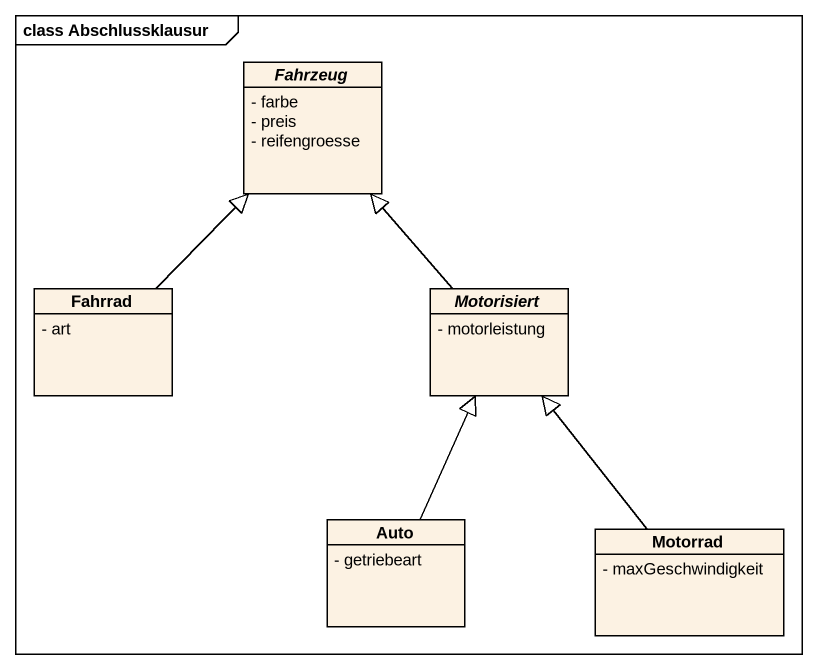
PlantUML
@startuml
mainframe class Abschlussklausur
hide circle
hide empty members
skinparam classAttributeIconSize 0
abstract class Fahrzeug {
  - farbe
  - preis
  - reifengroesse
}
class Fahrrad {
  - art
}
abstract class Motorisiert {
  - motorleistung
}
class Auto {
  - getriebeart
}
class Motorrad {
  - maxGeschwindigkeit
}
Fahrrad -up-|> Fahrzeug
Motorisiert -up-|> Fahrzeug
Auto -up-|> Motorisiert
Motorrad -up-|> Motorisiert
@enduml
